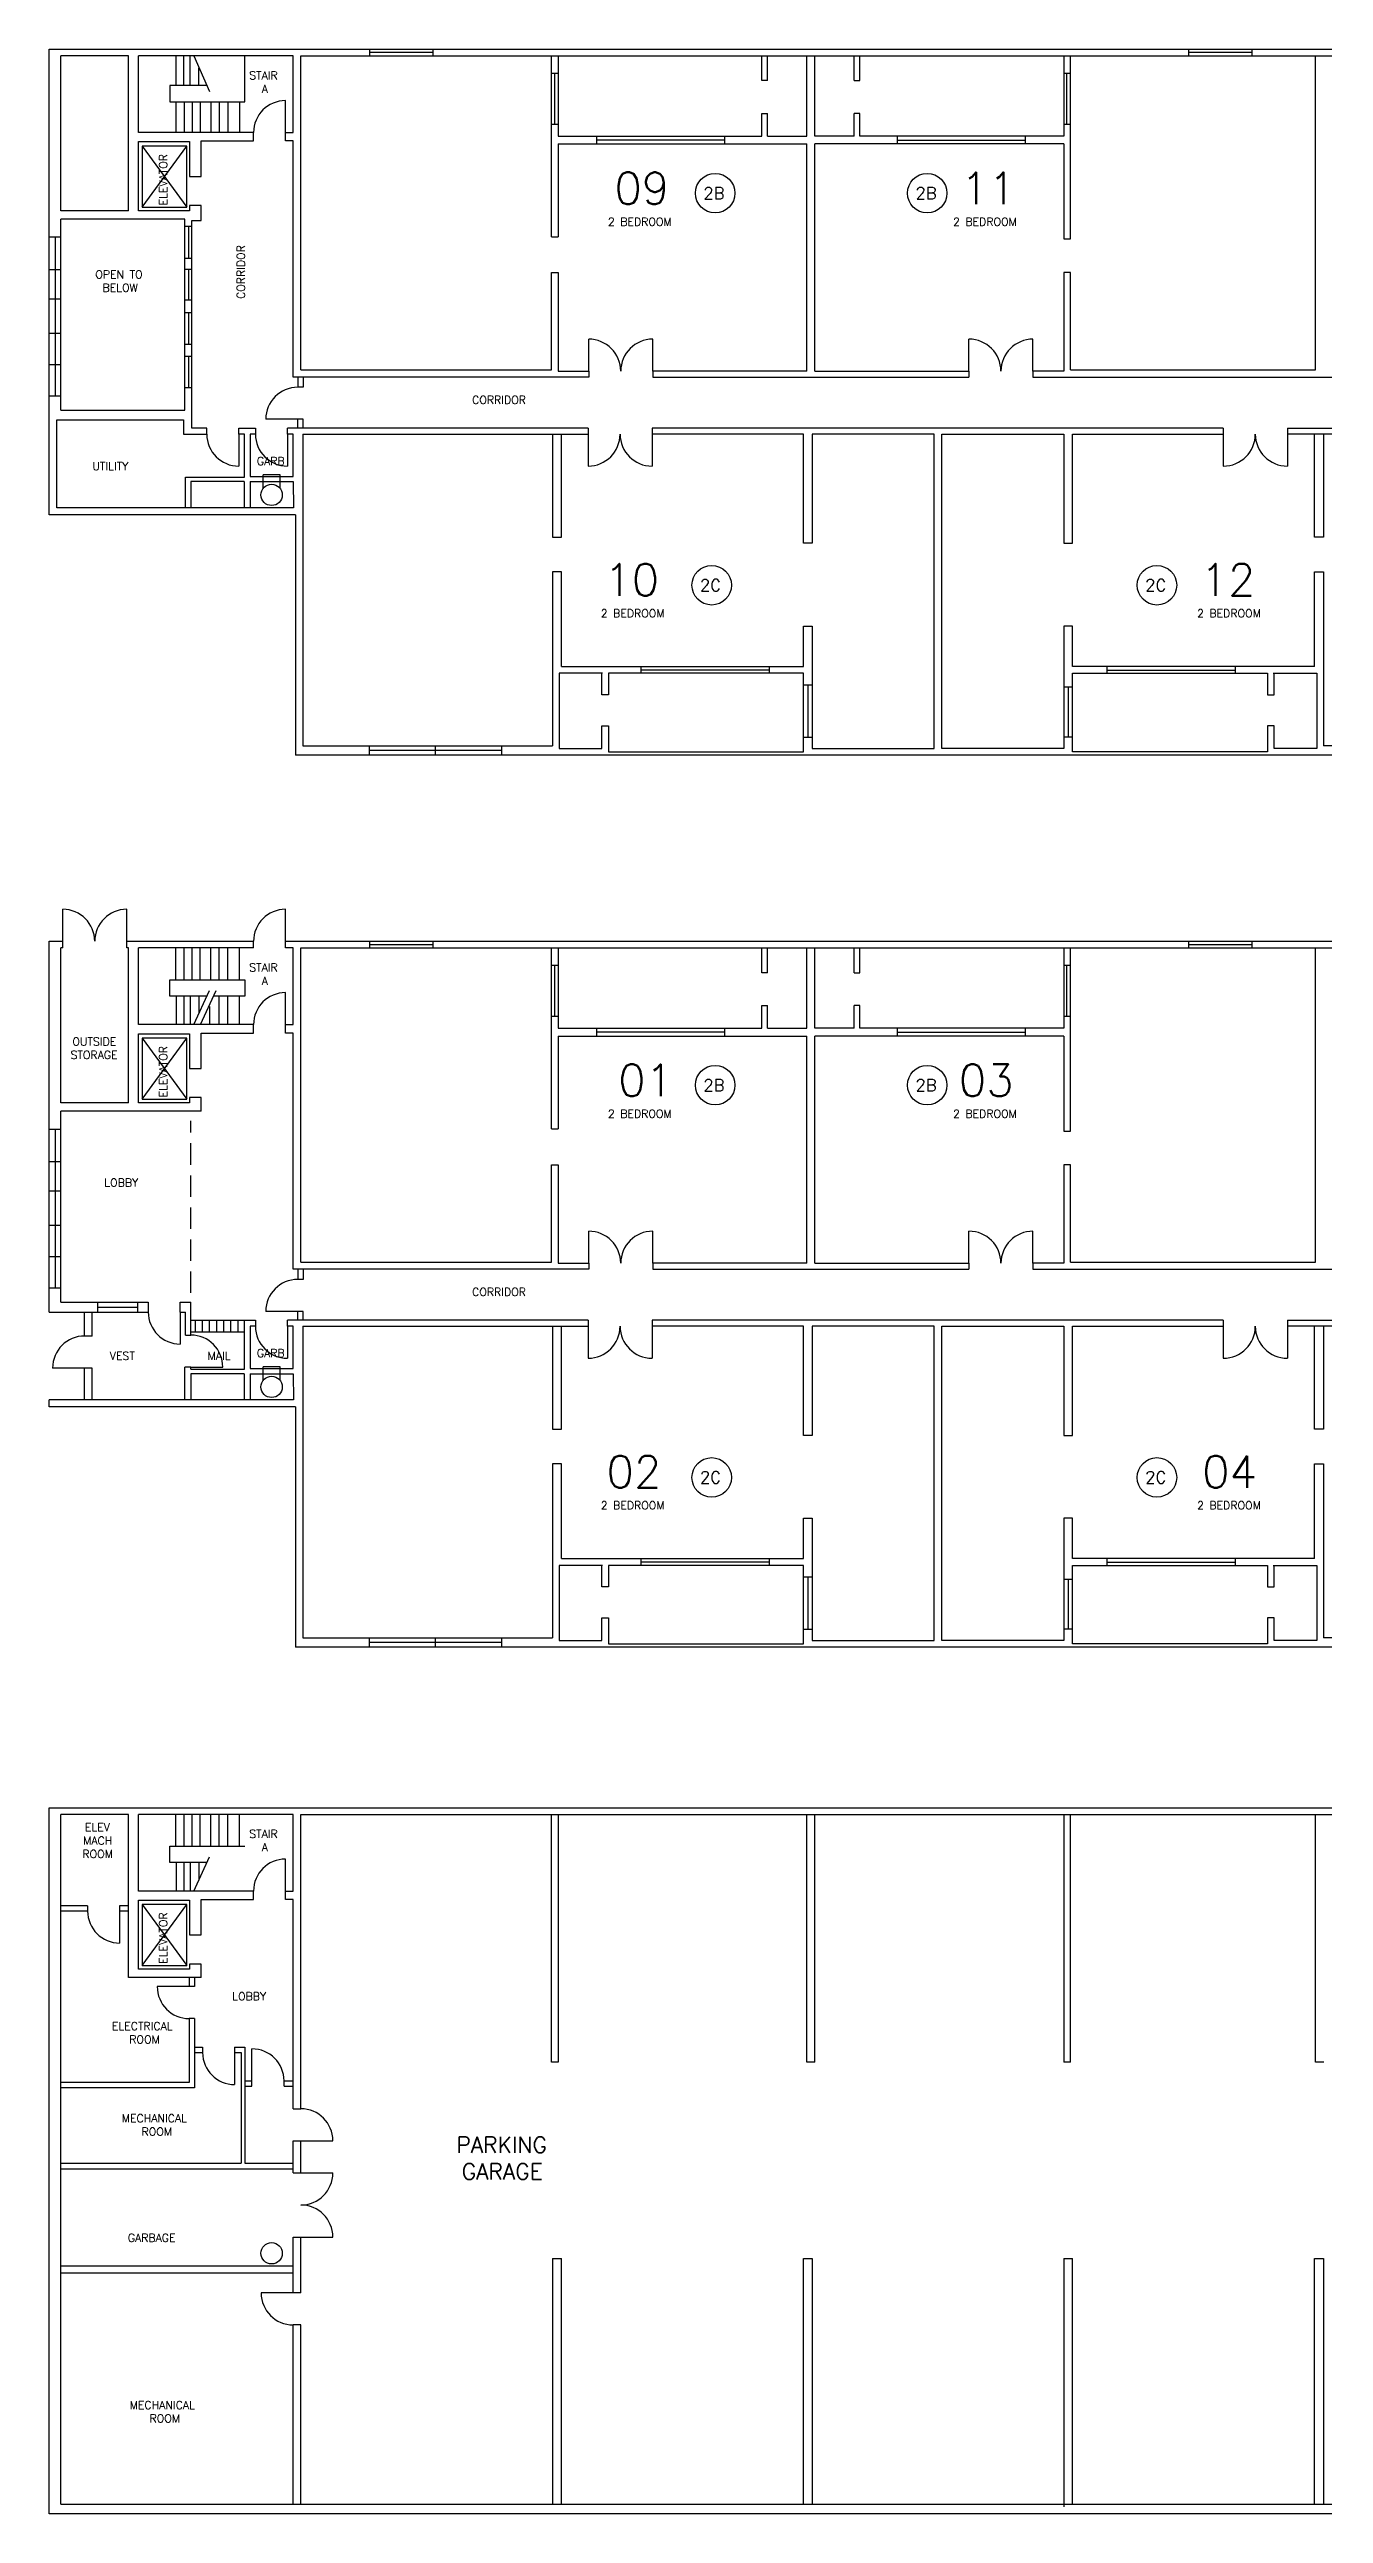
# Model space of a CAD drawing. Extents: x -40 to 2774, y -1306 to 1465.
# Drawn here: x -40 to 1393, y -1306 to 1465 of the extents above; entities that cross this region are included whole.
import ezdxf

# ---------------------------------------------------------------- set-up
doc = ezdxf.new("R2010")
doc.units = 0
doc.header["$LTSCALE"] = 96
doc.header["$MEASUREMENT"] = 0
doc.linetypes.add('DASHED2', pattern=[0.375, 0.25, -0.125])
doc.layers.get('0').update_dxf_attribs({"linetype": 'CONTINUOUS'})
for name, color, linetype in [('A-DOOR', 9, 'CONTINUOUS'), ('A-RMNM', 12, 'CONTINUOUS'), ('AR-WALL', 8, 'CONTINUOUS')]:
    doc.layers.add(name, color=color, linetype=linetype)
doc.styles.add('ARCH', font='romans.shx')

# ---------------------------------------------------------------- blocks, each defined once
blk = doc.blocks.new('Window')
at = {"layer": 'AR-WALL'}
for p, q in [((3.7, 28.7), (-3.7, 28.7)), ((0, -28.7), (0, 28.7)), ((3.7, -28.7), (-3.7, -28.7))]:
    blk.add_line(p, q, dxfattribs=at)

msp = doc.modelspace()

# ---------------------------------------------------------------- linework, layer by layer
at = {"layer": 'A-DOOR'}
for p, q in [((225.6, 1371.8), (225.6, 1407.8)), ((566.5, 1103.5), (566.5, 1139.5)), ((638.5, 1103.5), (638.5, 1139.5)), ((994.1, 1103.5), (994.1, 1139.5)), ((1066.1, 1103.5), (1066.1, 1139.5)), ((173.1, 1032.7), (173.1, 996.7)), ((239.4, 1049.4), (203.4, 1049.4)), ((227.7, 1032.7), (227.7, 996.7)), ((565.8, 1032.7), (565.8, 996.7)), ((637.8, 1032.7), (637.8, 996.7)), ((1280.1, 1032.7), (1280.1, 996.7)), ((1352.1, 1032.7), (1352.1, 996.7)), ((-24.9, 462.3), (-24.9, 498.3)), ((47.1, 462.3), (47.1, 498.3)), ((225.6, 462.3), (225.6, 498.3)), ((225.6, 368.6), (225.6, 404.6)), ((566.5, 100.3), (566.5, 136.3)), ((638.5, 100.3), (638.5, 136.3)), ((994.1, 100.3), (994.1, 136.3)), ((1066.1, 100.3), (1066.1, 136.3)), ((107.2, 45.4), (107.2, 9.4)), ((239.4, 46.1), (203.4, 46.1)), ((227.7, 29.4), (227.7, -6.6)), ((565.8, 29.4), (565.8, -6.6)), ((637.8, 29.4), (637.8, -6.6)), ((1280.1, 29.4), (1280.1, -6.6)), ((1352.1, 29.4), (1352.1, -6.6)), ((-0.3, -17.6), (-36.3, -17.6)), ((119.1, -16.6), (155.1, -16.6)), ((225.6, -605.8), (225.6, -569.8)), ((39.1, -628.3), (39.1, -664.3)), ((117.3, -713.2), (81.3, -713.2)), ((168.4, -787.5), (168.4, -823.5)), ((187.9, -819.3), (187.9, -783.3)), ((242.8, -886.6), (278.8, -886.6)), ((242.8, -922.9), (278.8, -922.9)), ((242.8, -994.9), (278.8, -994.9)), ((234.2, -1057.8), (198.2, -1057.8))]:
    msp.add_line(p, q, dxfattribs=at)
for centre, start, end in [((225.6, 1371.8), 90, 180), ((566.5, 1103.5), 0, 90), ((638.5, 1103.5), 90, 180), ((994.1, 1103.5), 0, 90), ((1066.1, 1103.5), 90, 180), ((239.4, 1049.4), 90, 180), ((173.1, 1032.7), 180, 270), ((227.7, 1032.7), 180, 270), ((565.8, 1032.7), 270, 0), ((637.8, 1032.7), 180, 270), ((1280.1, 1032.7), 270, 0), ((1352.1, 1032.7), 180, 270), ((-24.9, 462.3), 360, 90), ((47.1, 462.3), 90, 180), ((225.6, 462.3), 90, 180), ((225.6, 368.6), 90, 180), ((566.5, 100.3), 360, 90), ((638.5, 100.3), 90, 180), ((994.1, 100.3), 360, 90), ((1066.1, 100.3), 90, 180), ((239.4, 46.1), 90, 180), ((107.2, 45.4), 180, 270), ((227.7, 29.4), 180, 270), ((565.8, 29.4), 270, 0), ((637.8, 29.4), 180, 270), ((1280.1, 29.4), 270, 0), ((1352.1, 29.4), 180, 270), ((-0.3, -17.6), 90, 180), ((119.1, -16.6), 360, 90), ((225.6, -605.8), 90, 180), ((39.1, -628.3), 180, 270), ((117.3, -713.2), 180, 270), ((168.4, -787.5), 180, 270), ((187.9, -819.3), 0, 90), ((242.8, -886.6), 0, 90), ((242.8, -922.9), 270, 0), ((242.8, -994.9), 0, 90), ((234.2, -1057.8), 180, 270)]:
    msp.add_arc(centre, 36, start, end, dxfattribs=at)
at = {"layer": 'A-RMNM'}
for centre in [(708.7, 1303.7), (947.2, 1303.7), (704.8, 862.7), (1205.5, 862.7), (708.7, 300.5), (947.2, 300.5), (704.8, -140.6), (1205.5, -140.6)]:
    msp.add_circle(centre, 22.2, dxfattribs=at)
at = {"layer": 'AR-WALL'}
for p, q in [((-40, 1465.5), (2639, 1465.5)), ((-40, 942), (-40, 1465.5)), ((49.2, 1458.1), (-27, 1458.1)), ((-27, 1284), (-27, 1458.1)), ((49.2, 1284), (49.2, 1458.1)), ((60.1, 1371.8), (60.1, 1458.1)), ((234.2, 1458.1), (60.1, 1458.1)), ((102.8, 1424.7), (102.8, 1458.1)), ((111.3, 1424.7), (111.3, 1458.1)), ((118.5, 1424.7), (118.5, 1458.1)), ((122.6, 1458.1), (140.3, 1418.2)), ((128.3, 1424.7), (128.3, 1444.4)), ((179.8, 1406.5), (179.8, 1458.1)), ((234.2, 1371.8), (234.2, 1458.1)), ((242.8, 1458.1), (2537.2, 1458.1)), ((242.8, 1104.9), (242.8, 1458.1)), ((320, 1465.5), (320, 1458.1)), ((391.1, 1461.8), (320, 1461.8)), ((391.1, 1465.5), (391.1, 1458.1)), ((524.6, 1254.7), (524.6, 1458.1)), ((532, 1458.1), (532, 1367.7)), ((761.2, 1430.3), (761.2, 1458.1)), ((767.5, 1430.3), (767.5, 1458.1)), ((811.8, 1367.7), (811.8, 1458.1)), ((820.8, 1367.7), (820.8, 1458.1)), ((865.1, 1430.3), (865.1, 1458.1)), ((871.4, 1430.3), (871.4, 1458.1)), ((1100.6, 1458.1), (1100.6, 1367.7)), ((1108.1, 1252.2), (1108.1, 1458.1)), ((1241, 1465.5), (1241, 1458.1)), ((1312, 1461.8), (1241, 1461.8)), ((1312, 1465.5), (1312, 1458.1)), ((1383.6, 1104.9), (1383.6, 1458.1)), ((137.3, 1424.7), (95.5, 1424.7)), ((95.5, 1424.7), (95.5, 1406.5)), ((767.5, 1430.3), (761.2, 1430.3)), ((865.1, 1430.3), (871.4, 1430.3)), ((95.5, 1406.5), (179.8, 1406.5)), ((102.4, 1406.5), (102.4, 1371.8)), ((111.6, 1406.5), (111.6, 1371.8)), ((120.7, 1406.5), (120.7, 1371.8)), ((129.7, 1406.5), (129.7, 1371.8)), ((141.8, 1406.5), (141.8, 1371.8)), ((151.1, 1406.5), (151.1, 1371.8)), ((160.8, 1406.5), (160.8, 1371.8)), ((173.7, 1406.5), (173.7, 1371.8)), ((761.2, 1367.7), (761.2, 1393.4)), ((761.2, 1393.4), (767.5, 1393.4)), ((767.5, 1367.7), (767.5, 1393.4)), ((865.1, 1367.7), (865.1, 1393.4)), ((871.4, 1393.4), (865.1, 1393.4)), ((871.4, 1367.7), (871.4, 1393.4)), ((189.6, 1371.8), (60.1, 1371.8)), ((60.1, 1284), (60.1, 1361.7)), ((60.1, 1361.7), (117.5, 1361.7)), ((117.5, 1361.7), (117.5, 1322.4)), ((130.6, 1322.4), (130.6, 1362.4)), ((130.6, 1362.4), (189.6, 1362.4)), ((189.6, 1362.4), (189.6, 1371.8)), ((225.6, 1362.4), (225.6, 1371.8)), ((225.6, 1371.8), (234.2, 1371.8)), ((234.2, 1362.4), (225.6, 1362.4)), ((234.2, 1096.7), (234.2, 1362.4)), ((532, 1367.7), (761.2, 1367.7)), ((532, 1359), (532, 1254.7)), ((532, 1359), (811.8, 1359)), ((575.3, 1367.7), (575.3, 1359)), ((719.3, 1363.3), (575.3, 1363.3)), ((719.3, 1367.7), (719.3, 1359)), ((767.5, 1367.7), (811.8, 1367.7)), ((811.8, 1103.5), (811.8, 1359)), ((865.1, 1367.7), (820.8, 1367.7)), ((820.8, 1103.5), (820.8, 1359)), ((1100.6, 1359), (820.8, 1359)), ((1100.6, 1367.7), (871.4, 1367.7)), ((913.4, 1367.7), (913.4, 1359)), ((913.4, 1363.3), (1057.3, 1363.3)), ((1057.3, 1367.7), (1057.3, 1359)), ((1100.6, 1359), (1100.6, 1252.2)), ((64.5, 1356.6), (114.7, 1288)), ((64.5, 1288), (114.7, 1356.6)), ((114.7, 1356.6), (64.5, 1356.6)), ((64.5, 1356.6), (64.5, 1288)), ((114.7, 1288), (114.7, 1356.6)), ((117.5, 1322.4), (130.6, 1322.4)), ((49.2, 1284), (-27, 1284)), ((117.5, 1284), (60.1, 1284)), ((64.5, 1288), (114.7, 1288)), ((130.6, 1289.8), (117.5, 1289.8)), ((117.5, 1289.8), (117.5, 1284)), ((130.6, 1273.1), (130.6, 1289.8)), ((-40, 1254.5), (-27, 1254.5)), ((-33.5, 1254.5), (-33.5, 1075.9)), ((112.4, 1274.5), (-27, 1274.5)), ((-27, 1059.6), (-27, 1274.5)), ((112.4, 1059.6), (112.4, 1274.5)), ((112.4, 1266.7), (120.4, 1266.7)), ((116.4, 1266.7), (116.4, 1230.6)), ((120.4, 1039.4), (120.4, 1273.1)), ((120.4, 1273.1), (130.6, 1273.1)), ((524.6, 1254.7), (532, 1254.7)), ((1100.6, 1252.2), (1108.1, 1252.2)), ((112.4, 1230.6), (120.4, 1230.6)), ((-40, 1217.8), (-27, 1217.8)), ((112.4, 1218.4), (120.4, 1218.4)), ((116.4, 1218.4), (116.4, 1183.7)), ((524.6, 1104.9), (524.6, 1214.3)), ((524.6, 1214.3), (532, 1214.3)), ((532, 1214.3), (532, 1103.5)), ((1100.6, 1214.3), (1100.6, 1103.5)), ((1108.1, 1214.3), (1100.6, 1214.3)), ((1108.1, 1104.9), (1108.1, 1214.3)), ((-40, 1184.8), (-27, 1184.8)), ((112.4, 1183.7), (120.4, 1183.7)), ((112.4, 1169.6), (120.4, 1169.6)), ((116.4, 1169.6), (116.4, 1133.8)), ((-40, 1146.3), (-27, 1146.3)), ((-40, 1111.1), (-27, 1111.1)), ((112.4, 1133.8), (120.4, 1133.8)), ((112.4, 1120.5), (120.4, 1120.5)), ((116.4, 1120.5), (116.4, 1085.3)), ((112.4, 1085.3), (120.4, 1085.3)), ((566.5, 1096.7), (234.2, 1096.7)), ((239.4, 1096.7), (239.4, 1085.4)), ((245.4, 1085.4), (239.4, 1085.4)), ((242.8, 1104.9), (524.6, 1104.9)), ((245.4, 1096.7), (245.4, 1085.4)), ((532, 1103.5), (566.5, 1103.5)), ((566.5, 1103.5), (566.5, 1096.7)), ((638.5, 1103.5), (638.5, 1096.7)), ((811.8, 1103.5), (638.5, 1103.5)), ((638.5, 1096.7), (994.1, 1096.7)), ((820.8, 1103.5), (994.1, 1103.5)), ((994.1, 1103.5), (994.1, 1096.7)), ((1066.1, 1103.5), (1066.1, 1096.7)), ((1100.6, 1103.5), (1066.1, 1103.5)), ((1066.1, 1096.7), (1714.6, 1096.7)), ((1108.1, 1104.9), (1383.6, 1104.9)), ((-40, 1075.9), (-27, 1075.9)), ((-27, 1059.6), (112.4, 1059.6)), ((-31.4, 949.9), (-31.4, 1048.7)), ((-31.4, 1048.7), (111, 1048.7)), ((111, 1048.7), (111, 1032.7)), ((111, 1032.7), (137.1, 1032.7)), ((137.1, 1039.4), (120.4, 1039.4)), ((137.1, 1032.7), (137.1, 1039.4)), ((173.1, 1032.7), (173.1, 1039.4)), ((173.1, 1039.4), (191.7, 1039.4)), ((179.6, 1032.7), (173.1, 1032.7)), ((179.6, 984.3), (179.6, 1032.7)), ((191.7, 1032.7), (185.7, 1032.7)), ((185.7, 1032.7), (185.7, 985.1)), ((191.7, 1039.4), (191.7, 1032.7)), ((565.8, 1039.4), (227.7, 1039.4)), ((227.7, 1032.7), (227.7, 1039.4)), ((234.2, 1032.7), (227.7, 1032.7)), ((234.2, 985.1), (234.2, 1032.7)), ((245.4, 1049.4), (239.4, 1049.4)), ((239.4, 1039.4), (239.4, 1049.4)), ((244.9, 1032.7), (565.8, 1032.7)), ((244.9, 1032.7), (244.9, 682.3)), ((245.4, 1039.4), (245.4, 1049.4)), ((525.7, 1032.7), (525.7, 916.9)), ((535.9, 916.9), (535.9, 1032.7)), ((565.8, 1039.4), (565.8, 1032.7)), ((1280.1, 1039.4), (637.8, 1039.4)), ((637.8, 1039.4), (637.8, 1032.7)), ((808, 1032.7), (637.8, 1032.7)), ((808, 909.9), (808, 1032.7)), ((817.7, 1032.7), (817.7, 909.9)), ((954.8, 1032.7), (817.7, 1032.7)), ((954.8, 679.3), (954.8, 1032.7)), ((963.6, 679.3), (963.6, 1032.7)), ((963.6, 1032.7), (1100.7, 1032.7)), ((1100.7, 1032.7), (1100.7, 909.9)), ((1110.4, 909.9), (1110.4, 1032.7)), ((1110.4, 1032.7), (1280.1, 1032.7)), ((1280.1, 1039.4), (1280.1, 1032.7)), ((1352.1, 1039.4), (1788.6, 1039.4)), ((1352.1, 1039.4), (1352.1, 1032.7)), ((1676.1, 1032.7), (1352.1, 1032.7)), ((1382.5, 916.9), (1382.5, 1032.7)), ((1392.7, 1032.7), (1392.7, 916.9)), ((113.2, 949.9), (113.2, 984.3)), ((113.2, 984.3), (179.6, 984.3)), ((179.1, 979.3), (119.1, 979.3)), ((119.1, 979.3), (119.1, 949.9)), ((179.1, 979.3), (179.1, 949.9)), ((185.7, 985.1), (234.2, 985.1)), ((185.7, 979.3), (234.2, 979.3)), ((185.7, 979.3), (185.7, 949.9)), ((219.5, 987), (200.3, 987)), ((200.3, 971.6), (200.3, 987)), ((219.5, 971.6), (219.5, 987)), ((234.2, 979.3), (234.5, 949.9)), ((234.5, 949.9), (-31.4, 949.9)), ((237, 942), (-40, 942)), ((237, 942), (237, 671.5)), ((525.7, 916.9), (535.9, 916.9)), ((1392.7, 916.9), (1382.5, 916.9)), ((817.7, 909.9), (808, 909.9)), ((1100.7, 909.9), (1110.4, 909.9)), ((535.9, 877.9), (525.7, 877.9)), ((525.7, 877.9), (525.7, 682.3)), ((535.9, 771.2), (535.9, 877.9)), ((1382.5, 771.2), (1382.5, 877.9)), ((1382.5, 877.9), (1392.7, 877.9)), ((1392.7, 877.9), (1392.7, 682.3)), ((808, 816.9), (817.7, 816.9)), ((808, 771.2), (808, 816.9)), ((817.7, 816.9), (817.7, 679.3)), ((1110.4, 816.9), (1100.7, 816.9)), ((1100.7, 816.9), (1100.7, 679.3)), ((1110.4, 771.2), (1110.4, 816.9)), ((533.2, 763.7), (533.2, 679.3)), ((582.2, 763.7), (533.2, 763.7)), ((535.9, 771.2), (808, 771.2)), ((581.1, 739.5), (581.1, 763.7)), ((588.6, 763.7), (588.6, 739.5)), ((808, 763.7), (588.6, 763.7)), ((625.2, 771.2), (625.2, 763.7)), ((769.3, 767.4), (625.2, 767.4)), ((769.3, 771.2), (769.3, 763.7)), ((808, 675.5), (808, 763.7)), ((808, 750.9), (817.7, 750.9)), ((812.9, 750.9), (812.9, 692)), ((1382.5, 771.2), (1110.4, 771.2)), ((1110.4, 675.5), (1110.4, 763.7)), ((1110.4, 763.7), (1329.8, 763.7)), ((1149.1, 771.2), (1149.1, 763.7)), ((1149.1, 767.4), (1293.3, 767.4)), ((1293.3, 771.2), (1293.3, 763.7)), ((1329.8, 763.7), (1329.8, 739.5)), ((1336.3, 763.7), (1385.2, 763.7)), ((1337.4, 739.5), (1337.4, 763.7)), ((1385.2, 763.7), (1385.2, 679.3)), ((588.6, 739.5), (581.1, 739.5)), ((1110.4, 748), (1100.7, 748)), ((1105.6, 748), (1105.6, 692)), ((1329.8, 739.5), (1337.4, 739.5)), ((581.1, 704.6), (588.6, 704.6)), ((581.1, 679.3), (581.1, 704.6)), ((588.6, 704.6), (588.6, 675.5)), ((1337.4, 704.6), (1329.8, 704.6)), ((1329.8, 704.6), (1329.8, 675.5)), ((1337.4, 679.3), (1337.4, 704.6)), ((1672.8, 671.5), (237, 671.5)), ((244.9, 682.3), (525.7, 682.3)), ((319.5, 682.3), (319.5, 671.5)), ((468.3, 676.9), (319.5, 676.9)), ((393.7, 682.3), (393.7, 671.5)), ((468.3, 682.3), (468.3, 671.5)), ((533.2, 679.3), (581.1, 679.3)), ((588.6, 675.5), (808, 675.5)), ((808, 692), (817.7, 692)), ((817.7, 679.3), (954.8, 679.3)), ((1100.7, 679.3), (963.6, 679.3)), ((1110.4, 692), (1100.7, 692)), ((1329.8, 675.5), (1110.4, 675.5)), ((1385.2, 679.3), (1337.4, 679.3)), ((1676.1, 682.3), (1392.7, 682.3)), ((-40, 462.3), (-24.9, 462.3)), ((-40, 45.4), (-40, 462.3)), ((-27, 280.7), (-27, 454.8)), ((-24.9, 454.8), (-27, 454.8)), ((-24.9, 454.8), (-24.9, 462.3)), ((47.1, 454.8), (47.1, 462.3)), ((47.1, 462.3), (189.6, 462.3)), ((49.2, 454.8), (47.1, 454.8)), ((49.2, 280.7), (49.2, 454.8)), ((60.1, 368.6), (60.1, 454.8)), ((189.6, 454.8), (60.1, 454.8)), ((102.4, 418.8), (102.4, 454.8)), ((111.6, 418.8), (111.6, 454.8)), ((120.7, 418.8), (120.7, 454.8)), ((129.7, 418.8), (129.7, 454.8)), ((141.8, 418.8), (141.8, 454.8)), ((151.1, 418.8), (151.1, 454.8)), ((160.8, 418.8), (160.8, 454.8)), ((173.7, 418.8), (173.7, 454.8)), ((189.6, 454.8), (189.6, 462.3)), ((225.6, 454.8), (225.6, 462.3)), ((225.6, 462.3), (2639, 462.3)), ((234.2, 454.8), (225.6, 454.8)), ((234.2, 368.6), (234.2, 454.8)), ((242.8, 454.8), (2537.2, 454.8)), ((242.8, 101.6), (242.8, 454.8)), ((320, 462.3), (320, 454.8)), ((391.1, 458.5), (320, 458.5)), ((391.1, 462.3), (391.1, 454.8)), ((524.6, 251.4), (524.6, 454.8)), ((532, 454.8), (532, 364.5)), ((761.2, 427), (761.2, 454.8)), ((767.5, 427), (767.5, 454.8)), ((811.8, 364.5), (811.8, 454.8)), ((820.8, 364.5), (820.8, 454.8)), ((865.1, 427), (865.1, 454.8)), ((871.4, 427), (871.4, 454.8)), ((1100.6, 454.8), (1100.6, 364.5)), ((1108.1, 248.9), (1108.1, 454.8)), ((1241, 462.3), (1241, 454.8)), ((1312, 458.5), (1241, 458.5)), ((1312, 462.3), (1312, 454.8)), ((1383.6, 101.6), (1383.6, 454.8)), ((95.5, 400.6), (95.5, 418.8)), ((95.5, 418.8), (179.8, 418.8)), ((179.8, 418.8), (179.8, 400.6)), ((767.5, 427), (761.2, 427)), ((865.1, 427), (871.4, 427)), ((137.3, 400.6), (95.5, 400.6)), ((102.8, 400.6), (102.8, 368.6)), ((111.3, 400.6), (111.3, 368.6)), ((118.5, 400.6), (118.5, 368.6)), ((122.6, 368.6), (140.3, 407.1)), ((128.3, 400.6), (128.3, 382.2)), ((130.1, 368.6), (147.8, 407.1)), ((140.5, 368.6), (140.5, 389.1)), ((179.8, 400.6), (145.5, 400.6)), ((151.1, 368.6), (151.1, 400.6)), ((160.8, 368.6), (160.8, 400.6)), ((173.7, 368.6), (173.7, 400.6)), ((761.2, 364.5), (761.2, 390.2)), ((761.2, 390.2), (767.5, 390.2)), ((767.5, 364.5), (767.5, 390.2)), ((865.1, 364.5), (865.1, 390.2)), ((871.4, 390.2), (865.1, 390.2)), ((871.4, 364.5), (871.4, 390.2)), ((189.6, 368.6), (60.1, 368.6)), ((189.6, 359.1), (189.6, 368.6)), ((225.6, 359.1), (225.6, 368.6)), ((225.6, 368.6), (234.2, 368.6)), ((532, 364.5), (761.2, 364.5)), ((575.3, 364.5), (575.3, 355.7)), ((719.3, 364.5), (719.3, 355.7)), ((767.5, 364.5), (811.8, 364.5)), ((865.1, 364.5), (820.8, 364.5)), ((1100.6, 364.5), (871.4, 364.5)), ((913.4, 364.5), (913.4, 355.7)), ((1057.3, 364.5), (1057.3, 355.7)), ((60.1, 280.7), (60.1, 358.4)), ((60.1, 358.4), (117.5, 358.4)), ((64.5, 353.4), (114.7, 284.8)), ((64.5, 284.8), (114.7, 353.4)), ((114.7, 353.4), (64.5, 353.4)), ((64.5, 353.4), (64.5, 284.8)), ((114.7, 284.8), (114.7, 353.4)), ((117.5, 358.4), (117.5, 319.2)), ((130.6, 319.2), (130.6, 359.1)), ((130.6, 359.1), (189.6, 359.1)), ((234.2, 359.1), (225.6, 359.1)), ((234.2, 93.5), (234.2, 359.1)), ((532, 355.7), (532, 251.4)), ((532, 355.7), (811.8, 355.7)), ((719.3, 360.1), (575.3, 360.1)), ((811.8, 100.3), (811.8, 355.7)), ((820.8, 100.3), (820.8, 355.7)), ((1100.6, 355.7), (820.8, 355.7)), ((913.4, 360.1), (1057.3, 360.1)), ((1100.6, 355.7), (1100.6, 248.9)), ((117.5, 319.2), (130.6, 319.2)), ((49.2, 280.7), (-27, 280.7)), ((117.5, 280.7), (60.1, 280.7)), ((64.5, 284.8), (114.7, 284.8)), ((130.6, 286.5), (117.5, 286.5)), ((117.5, 286.5), (117.5, 280.7)), ((130.6, 271.3), (130.6, 286.5)), ((-40, 251.2), (-27, 251.2)), ((-33.5, 251.2), (-33.5, 72.6)), ((130.6, 271.3), (-27, 271.3)), ((-27, 56.3), (-27, 271.3)), ((524.6, 251.4), (532, 251.4)), ((1100.6, 248.9), (1108.1, 248.9)), ((-40, 214.6), (-27, 214.6)), ((524.6, 101.6), (524.6, 211.1)), ((524.6, 211.1), (532, 211.1)), ((532, 211.1), (532, 100.3)), ((1100.6, 211.1), (1100.6, 100.3)), ((1108.1, 211.1), (1100.6, 211.1)), ((1108.1, 101.6), (1108.1, 211.1)), ((-40, 181.6), (-27, 181.6)), ((-40, 143.1), (-27, 143.1)), ((-40, 107.8), (-27, 107.8)), ((566.5, 93.5), (234.2, 93.5)), ((239.4, 93.5), (239.4, 82.1)), ((242.8, 101.6), (524.6, 101.6)), ((245.4, 93.5), (245.4, 82.1)), ((532, 100.3), (566.5, 100.3)), ((566.5, 100.3), (566.5, 93.5)), ((638.5, 100.3), (638.5, 93.5)), ((811.8, 100.3), (638.5, 100.3)), ((638.5, 93.5), (994.1, 93.5)), ((820.8, 100.3), (994.1, 100.3)), ((994.1, 100.3), (994.1, 93.5)), ((1066.1, 100.3), (1066.1, 93.5)), ((1100.6, 100.3), (1066.1, 100.3)), ((1066.1, 93.5), (1714.6, 93.5)), ((1108.1, 101.6), (1383.6, 101.6)), ((-40, 72.6), (-27, 72.6)), ((-27, 56.3), (71.2, 56.3)), ((14.3, 56.3), (14.3, 45.4)), ((59.1, 56.3), (59.1, 45.4)), ((71.2, 56.3), (71.2, 45.4)), ((107.2, 45.4), (107.2, 56.3)), ((107.2, 56.3), (119.1, 56.3)), ((119.1, 19.4), (119.1, 56.3)), ((245.4, 82.1), (239.4, 82.1)), ((-40, 45.4), (71.2, 45.4)), ((-0.3, 18.4), (-0.3, 45.4)), ((8.3, 18.4), (8.3, 45.4)), ((14.3, 50.9), (59.1, 50.9)), ((107.2, 45.4), (113.2, 45.4)), ((113.2, 19.4), (113.2, 45.4)), ((119.1, 36.2), (191.7, 36.2)), ((124.2, 22.9), (124.2, 36.2)), ((132.2, 22.9), (132.2, 36.2)), ((140.2, 22.9), (140.2, 36.2)), ((148.2, 22.9), (148.2, 36.2)), ((156.2, 22.9), (156.2, 36.2)), ((164.2, 22.9), (164.2, 36.2)), ((172.2, 22.9), (172.2, 36.2)), ((179.6, -18.9), (179.6, 36.2)), ((191.7, 29.4), (185.7, 29.4)), ((185.7, 29.4), (185.7, -18.1)), ((191.7, 36.2), (191.7, 29.4)), ((565.8, 36.2), (227.7, 36.2)), ((227.7, 29.4), (227.7, 36.2)), ((234.2, 29.4), (227.7, 29.4)), ((234.2, -18.1), (234.2, 29.4)), ((245.4, 46.1), (239.4, 46.1)), ((239.4, 36.2), (239.4, 46.1)), ((244.9, 29.4), (565.8, 29.4)), ((244.9, 29.4), (244.9, -320.9)), ((245.4, 36.2), (245.4, 46.1)), ((525.7, 29.4), (525.7, -86.4)), ((535.9, -86.4), (535.9, 29.4)), ((565.8, 36.2), (565.8, 29.4)), ((1280.1, 36.2), (637.8, 36.2)), ((637.8, 36.2), (637.8, 29.4)), ((808, 29.4), (637.8, 29.4)), ((808, -93.3), (808, 29.4)), ((817.7, 29.4), (817.7, -93.3)), ((954.8, 29.4), (817.7, 29.4)), ((954.8, -324), (954.8, 29.4)), ((963.6, -324), (963.6, 29.4)), ((963.6, 29.4), (1100.7, 29.4)), ((1100.7, 29.4), (1100.7, -93.3)), ((1110.4, -93.3), (1110.4, 29.4)), ((1110.4, 29.4), (1280.1, 29.4)), ((1280.1, 36.2), (1280.1, 29.4)), ((1352.1, 36.2), (1788.6, 36.2)), ((1352.1, 36.2), (1352.1, 29.4)), ((1676.1, 29.4), (1352.1, 29.4)), ((1382.5, -86.4), (1382.5, 29.4)), ((1392.7, 29.4), (1392.7, -86.4)), ((8.3, 18.4), (-0.3, 18.4)), ((113.2, 19.4), (119.1, 19.4)), ((179.6, 22.9), (119.1, 22.9)), ((-0.3, -53.3), (-0.3, -17.6)), ((8.3, -17.6), (-0.3, -17.6)), ((8.3, -53.3), (8.3, -17.6)), ((119.1, -16.6), (112.3, -16.6)), ((112.3, -53.3), (112.3, -16.6)), ((119.1, -18.9), (119.1, -16.6)), ((119.1, -18.9), (179.6, -18.9)), ((179.1, -24), (119.1, -24)), ((119.1, -24), (119.1, -53.3)), ((179.1, -24), (179.1, -53.3)), ((185.7, -18.1), (234.2, -18.1)), ((185.7, -24), (234.2, -24)), ((185.7, -24), (185.7, -53.3)), ((219.5, -16.3), (200.3, -16.3)), ((200.3, -31.7), (200.3, -16.3)), ((219.5, -31.7), (219.5, -16.3)), ((234.2, -24), (234.5, -53.3)), ((-40, -61.2), (-40, -53.3)), ((234.5, -53.3), (-40, -53.3)), ((237, -61.2), (-40, -61.2)), ((237, -61.2), (237, -331.7)), ((525.7, -86.4), (535.9, -86.4)), ((817.7, -93.3), (808, -93.3)), ((1100.7, -93.3), (1110.4, -93.3)), ((1392.7, -86.4), (1382.5, -86.4)), ((535.9, -125.4), (525.7, -125.4)), ((525.7, -125.4), (525.7, -320.9)), ((535.9, -232), (535.9, -125.4)), ((1382.5, -232), (1382.5, -125.4)), ((1382.5, -125.4), (1392.7, -125.4)), ((1392.7, -125.4), (1392.7, -320.9)), ((808, -186.3), (817.7, -186.3)), ((808, -232), (808, -186.3)), ((817.7, -186.3), (817.7, -324)), ((1110.4, -186.3), (1100.7, -186.3)), ((1100.7, -186.3), (1100.7, -324)), ((1110.4, -232), (1110.4, -186.3)), ((533.2, -239.6), (533.2, -324)), ((582.2, -239.6), (533.2, -239.6)), ((535.9, -232), (808, -232)), ((581.1, -263.7), (581.1, -239.6)), ((588.6, -239.6), (588.6, -263.7)), ((808, -239.6), (588.6, -239.6)), ((625.2, -232), (625.2, -239.6)), ((769.3, -235.8), (625.2, -235.8)), ((769.3, -232), (769.3, -239.6)), ((808, -327.7), (808, -239.6)), ((1382.5, -232), (1110.4, -232)), ((1110.4, -327.7), (1110.4, -239.6)), ((1110.4, -239.6), (1329.8, -239.6)), ((1149.1, -232), (1149.1, -239.6)), ((1149.1, -235.8), (1293.3, -235.8)), ((1293.3, -232), (1293.3, -239.6)), ((1329.8, -239.6), (1329.8, -263.7)), ((1336.3, -239.6), (1385.2, -239.6)), ((1337.4, -263.7), (1337.4, -239.6)), ((1385.2, -239.6), (1385.2, -324)), ((588.6, -263.7), (581.1, -263.7)), ((808, -252.3), (817.7, -252.3)), ((812.9, -252.3), (812.9, -311.3)), ((1110.4, -255.3), (1100.7, -255.3)), ((1105.6, -255.3), (1105.6, -311.3)), ((1329.8, -263.7), (1337.4, -263.7)), ((581.1, -298.7), (588.6, -298.7)), ((581.1, -324), (581.1, -298.7)), ((588.6, -298.7), (588.6, -327.7)), ((1337.4, -298.7), (1329.8, -298.7)), ((1329.8, -298.7), (1329.8, -327.7)), ((1337.4, -324), (1337.4, -298.7)), ((1672.8, -331.7), (237, -331.7)), ((244.9, -320.9), (525.7, -320.9)), ((319.5, -320.9), (319.5, -331.7)), ((468.3, -326.3), (319.5, -326.3)), ((393.7, -320.9), (393.7, -331.7)), ((468.3, -320.9), (468.3, -331.7)), ((533.2, -324), (581.1, -324)), ((588.6, -327.7), (808, -327.7)), ((808, -311.3), (817.7, -311.3)), ((817.7, -324), (954.8, -324)), ((1100.7, -324), (963.6, -324)), ((1110.4, -311.3), (1100.7, -311.3)), ((1329.8, -327.7), (1110.4, -327.7)), ((1385.2, -324), (1337.4, -324)), ((1676.1, -320.9), (1392.7, -320.9)), ((-40, -512.1), (2639, -512.1)), ((-40, -1306.1), (-40, -512.1)), ((49.2, -519.6), (-27, -519.6)), ((-27, -1295.3), (-27, -519.6)), ((49.2, -703.1), (49.2, -519.6)), ((60.1, -605.8), (60.1, -519.6)), ((234.2, -519.6), (60.1, -519.6)), ((102.4, -555.5), (102.4, -519.6)), ((111.6, -555.5), (111.6, -519.6)), ((120.7, -555.5), (120.7, -519.6)), ((129.7, -555.5), (129.7, -519.6)), ((141.8, -555.5), (141.8, -519.6)), ((151.1, -555.5), (151.1, -519.6)), ((160.8, -555.5), (160.8, -519.6)), ((173.7, -555.5), (173.7, -519.6)), ((234.2, -605.8), (234.2, -519.6)), ((242.8, -519.6), (2537.2, -519.6)), ((242.8, -850.6), (242.8, -519.6)), ((524.6, -798.2), (524.6, -519.6)), ((532, -519.6), (532, -798.2)), ((811.8, -798.2), (811.8, -519.6)), ((820.8, -798.2), (820.8, -519.6)), ((1100.6, -519.6), (1100.6, -798.2)), ((1108.1, -798.2), (1108.1, -519.6)), ((1383.6, -798.2), (1383.6, -519.6)), ((95.5, -573.8), (95.5, -555.5)), ((95.5, -555.5), (179.8, -555.5)), ((137.3, -573.8), (95.5, -573.8)), ((102.8, -573.8), (102.8, -605.8)), ((111.3, -573.8), (111.3, -605.8)), ((118.5, -573.8), (118.5, -605.8)), ((122.6, -605.8), (140.3, -567.3)), ((128.3, -573.8), (128.3, -592.2)), ((189.6, -605.8), (60.1, -605.8)), ((189.6, -615.2), (189.6, -605.8)), ((225.6, -615.2), (225.6, -605.8)), ((225.6, -605.8), (234.2, -605.8)), ((3.1, -622.3), (-27, -622.3)), ((3.1, -628.3), (-27, -628.3)), ((3.1, -622.3), (3.1, -628.3)), ((49.2, -622.3), (39.1, -622.3)), ((39.1, -622.3), (39.1, -628.3)), ((49.2, -628.3), (39.1, -628.3)), ((60.1, -693.7), (60.1, -616)), ((60.1, -616), (117.5, -616)), ((64.5, -621), (114.7, -689.6)), ((64.5, -689.6), (114.7, -621)), ((114.7, -621), (64.5, -621)), ((64.5, -621), (64.5, -689.6)), ((114.7, -689.6), (114.7, -621)), ((117.5, -616), (117.5, -655.2)), ((130.6, -655.2), (130.6, -615.2)), ((130.6, -615.2), (189.6, -615.2)), ((234.2, -615.2), (225.6, -615.2)), ((234.2, -850.6), (234.2, -615.2)), ((117.5, -655.2), (130.6, -655.2)), ((64.5, -689.6), (114.7, -689.6)), ((130.6, -687.9), (117.5, -687.9)), ((117.5, -687.9), (117.5, -693.7)), ((130.6, -703.1), (130.6, -687.9)), ((130.6, -703.1), (49.2, -703.1)), ((117.5, -693.7), (60.1, -693.7)), ((117.3, -703.1), (117.3, -713.2)), ((123.3, -713.2), (117.3, -713.2)), ((123.3, -703.1), (123.3, -713.2)), ((123.3, -749.2), (117.3, -749.2)), ((117.3, -749.2), (117.3, -821)), ((123.3, -749.2), (123.3, -827)), ((123.3, -781.5), (132.4, -781.5)), ((123.3, -787.5), (132.4, -787.5)), ((132.4, -781.5), (132.4, -787.5)), ((168.4, -781.5), (168.4, -787.5)), ((168.4, -781.5), (179.9, -781.5)), ((168.4, -787.5), (175.6, -787.5)), ((175.6, -787.5), (175.6, -912)), ((179.9, -781.5), (179.9, -912)), ((532, -798.2), (524.6, -798.2)), ((820.8, -798.2), (811.8, -798.2)), ((1108.1, -798.2), (1100.6, -798.2)), ((1393.2, -798.2), (1383.6, -798.2)), ((117.3, -821), (-27, -821)), ((123.3, -827), (-27, -827)), ((179.9, -819.3), (187.9, -819.3)), ((179.9, -825.3), (187.9, -825.3)), ((187.9, -825.3), (187.9, -819.3)), ((223.9, -825.3), (223.9, -819.3)), ((223.9, -819.3), (234.2, -819.3)), ((223.9, -825.3), (234.2, -825.3)), ((234.2, -850.6), (242.8, -850.6)), ((234.2, -886.6), (242.8, -886.6)), ((234.2, -922.9), (234.2, -886.6)), ((242.8, -922.9), (242.8, -886.6)), ((-27, -912), (175.6, -912)), ((179.9, -912), (234.2, -912)), ((-27, -918.4), (234.2, -918.4)), ((234.2, -922.9), (242.8, -922.9)), ((234.2, -1057.8), (234.2, -994.9)), ((234.2, -994.9), (242.8, -994.9)), ((242.8, -1057.8), (242.8, -994.9)), ((525.7, -1018.9), (525.7, -1295.3)), ((525.7, -1018.9), (535.9, -1018.9)), ((535.9, -1295.3), (535.9, -1018.9)), ((808, -1295.3), (808, -1018.9)), ((808, -1018.9), (817.7, -1018.9)), ((817.7, -1018.9), (817.7, -1295.3)), ((1100.7, -1018.9), (1100.7, -1298.3)), ((1100.7, -1018.9), (1110.4, -1018.9)), ((1110.4, -1295.3), (1110.4, -1018.9)), ((1382.5, -1295.3), (1382.5, -1018.9)), ((1382.5, -1018.9), (1392.7, -1018.9)), ((1392.7, -1018.9), (1392.7, -1295.3)), ((234.2, -1027.7), (-27, -1027.7)), ((234.2, -1035.6), (-27, -1035.6)), ((242.8, -1057.8), (234.2, -1057.8)), ((234.2, -1295.3), (234.2, -1093.8)), ((242.8, -1093.8), (234.2, -1093.8)), ((242.8, -1295.3), (242.8, -1093.8)), ((-27, -1295.3), (2537.2, -1295.3)), ((2549.1, -1306.1), (-40, -1306.1))]:
    msp.add_line(p, q, dxfattribs=at)
at = {"layer": 'AR-WALL', "linetype": 'DASHED2'}
msp.add_line((119.1, 67.1), (119.1, 260.5), dxfattribs=at)
at = {"layer": 'AR-WALL'}
for centre in [(209.9, 964.4), (209.9, -38.8), (209.9, -1013.2)]:
    msp.add_circle(centre, 12, dxfattribs=at)

# ---------------------------------------------------------------- block references
for p in [(528.3, 1409.5), (1104.3, 1409.5), (528.3, 406.3), (1104.3, 406.3)]:
    msp.add_blockref('Window', p)

# ---------------------------------------------------------------- texts
at = {"layer": 'A-RMNM', "style": 'ARCH'}
for s, height, p in [('STAIR', 9, (184.8, 1431.7)), ('A', 9, (198.8, 1416.7)), ('09', 36, (595.4, 1291.2)), ('2B', 13.5, (695.5, 1296.9)), ('2B', 13.5, (934, 1296.9)), ('11', 36, (985.2, 1291.2)), ('2 BEDROOM', 9, (588.1, 1267)), ('2 BEDROOM', 9, (976.2, 1267)), ('OPEN TO', 9, (11.7, 1207.8)), ('BELOW', 9, (19.8, 1192.8)), ('CORRIDOR', 9, (435.4, 1066.7)), ('UTILITY', 9, (8.4, 992.1)), ('GARB', 9, (193.4, 997.9)), ('10', 36, (584, 850.9)), ('12', 36, (1254.5, 850.9)), ('2C', 13.5, (691.6, 855.9)), ('2C', 13.5, (1192.3, 855.9)), ('2 BEDROOM', 9, (580.1, 826.7)), ('2 BEDROOM', 9, (1250.6, 826.7)), ('STAIR', 9, (184.8, 428.4)), ('A', 9, (198.8, 413.4)), ('STORAGE', 9, (-16.1, 330)), ('OUTSIDE', 9, (-14.1, 345)), ('01', 36, (599.7, 288)), ('2B', 13.5, (695.5, 293.7)), ('2B', 13.5, (934, 293.7)), ('03', 36, (982.7, 288)), ('2 BEDROOM', 9, (588.1, 263.8)), ('2 BEDROOM', 9, (976.2, 263.8)), ('LOBBY', 9, (21.8, 186.4)), ('CORRIDOR', 9, (435.4, 63.5)), ('VEST', 9, (28, -8.4)), ('MAIL', 9, (138, -8.4)), ('GARB', 9, (193.4, -5.3)), ('02', 36, (586.5, -152.3)), ('2C', 13.5, (691.6, -147.3)), ('2C', 13.5, (1192.3, -147.3)), ('04', 36, (1256.2, -152.3)), ('2 BEDROOM', 9, (580.1, -176.5)), ('2 BEDROOM', 9, (1250.6, -176.5)), ('MACH', 9, (-1.9, -553.6)), ('ELEV', 9, (0, -538.6)), ('STAIR', 9, (184.8, -546)), ('A', 9, (198.8, -561)), ('ROOM', 9, (-2.8, -568.6)), ('LOBBY', 9, (165.6, -728.7)), ('ELECTRICAL', 9, (30.4, -762.2)), ('ROOM', 9, (49.9, -777.2)), ('MECHANICAL', 9, (41.5, -865.9)), ('ROOM', 9, (63.7, -880.9)), ('PARKING', 18, (417.8, -900.2)), ('GARAGE', 18, (423.8, -930.2)), ('GARBAGE', 9, (48.3, -1000.3)), ('MECHANICAL', 9, (50.4, -1188.4)), ('ROOM', 9, (72.7, -1203.4))]:
    msp.add_text(s, height=height, dxfattribs=at).set_placement(p)
for s, p in [('ELEVATOR', (92.6, 1289.9)), ('CORRIDOR', (179.9, 1184.7)), ('ELEVATOR', (92.6, 286.7)), ('ELEVATOR', (92.6, -687.7))]:
    msp.add_text(s, height=9, rotation=90, dxfattribs=at).set_placement(p)

doc.saveas('drawing.dxf')
